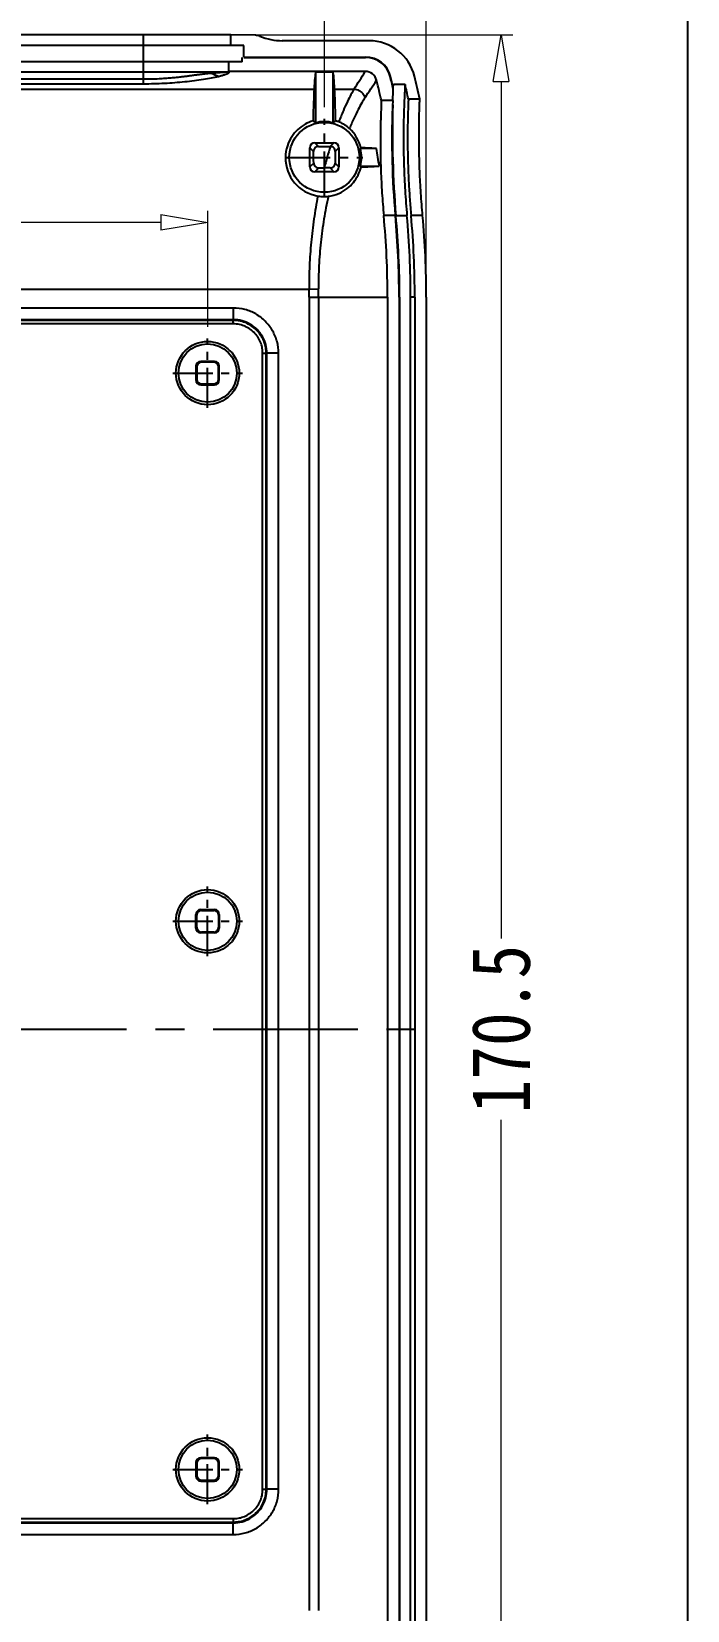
# Model space of a CAD drawing. Header units: millimetres. Extents: x 1786 to 4339, y -2795 to -1928.
# Drawn here: x 4282.8 to 4339, y -2714.4 to -2579 of the extents above; entities that cross this region are included whole.
import ezdxf

# ---------------------------------------------------------------- set-up
doc = ezdxf.new("R2010")
doc.units = ezdxf.units.MM
doc.linetypes.add('CENTER', pattern=[50.8, 31.75, -6.35, 6.35, -6.35])
doc.layers.add('06___PRT_ALL_SURFS', color=7, linetype='Continuous')
doc.layers.add('dim', color=3, linetype='Continuous', lineweight=9)
doc.styles.add('FFS', font='SIMFANG.TTF', dxfattribs={"width": 0.85})
doc.dimstyles.new('YanXiu', dxfattribs={"dimtxt": 2.5, "dimasz": 2.2, "dimexe": 1, "dimexo": 0.6, "dimgap": 0.66, "dimtad": 0, "dimzin": 9, "dimdsep": 46, "dimtxsty": 'FFS', "dimblk": 'CLOSEDBLANK', "dimcen": 0, "dimclrd": 256, "dimclre": 131, "dimclrt": 42, "dimazin": 2, "dimtfac": 1, "dimtofl": 0, "dimtmove": 0, "dimatfit": 3, "dimldrblk": 'CLOSEDBLANK', "dimfxl": 1, "dimlwd": 5, "dimlwe": 5, "dimarcsym": 0})

# ---------------------------------------------------------------- blocks, each defined once
blk = doc.blocks.new('_ClosedBlank')
at = {"color": 0, "linetype": 'ByBlock', "lineweight": -2}
for p, q in [((-1, 0.167), (0, 0)), ((-1, 0.167), (-1, -0.167)), ((0, 0), (-1, -0.167))]:
    blk.add_line(p, q, dxfattribs=at)
blk = doc.blocks.new('*D162')
at = {"layer": 'Defpoints', "color": 0}
for p in [(4438.18, -2593.16), (4378.18, -2603.1, 0), (4438.18, -2603.1, 0)]:
    blk.add_point(p, dxfattribs=at)
at = {"layer": 'dim', "color": 131, "lineweight": 5}
for p, q in [((4378.18, -2602.1), (4378.18, -2592.16)), ((4438.18, -2602.1), (4438.18, -2592.16))]:
    blk.add_line(p, q, dxfattribs=at)
at = {"layer": 'dim', "lineweight": 5}
for p, q in [((4382.18, -2593.16), (4404.66, -2593.16)), ((4434.18, -2593.16), (4411.69, -2593.16))]:
    blk.add_line(p, q, dxfattribs=at)
at = {"layer": 'dim', "lineweight": 5, "xscale": 4, "yscale": 4, "zscale": 4, "rotation": 180}
blk.add_blockref('_ClosedBlank', (4378.18, -2593.16), dxfattribs=at)
at = {"layer": 'dim', "lineweight": 5, "xscale": 4, "yscale": 4, "zscale": 4}
blk.add_blockref('_ClosedBlank', (4438.18, -2593.16), dxfattribs=at)
at = {"layer": 'dim', "color": 42, "insert": (4408.18, -2593.16), "char_height": 5, "attachment_point": 5, "style": 'FFS'}
blk.add_mtext('60', dxfattribs=at)
blk = doc.blocks.new('*D163')
at = {"layer": 'Defpoints', "color": 0}
for p in [(4448.18, -2571.93), (4368.18, -2584.28, 0), (4448.18, -2584.28, 0)]:
    blk.add_point(p, dxfattribs=at)
at = {"layer": 'dim', "color": 131, "lineweight": 5}
for p, q in [((4368.18, -2583.28), (4368.18, -2570.93)), ((4448.18, -2583.28), (4448.18, -2570.93))]:
    blk.add_line(p, q, dxfattribs=at)
at = {"layer": 'dim', "lineweight": 5}
for p, q in [((4372.18, -2571.93), (4404.66, -2571.93)), ((4444.18, -2571.93), (4411.69, -2571.93))]:
    blk.add_line(p, q, dxfattribs=at)
at = {"layer": 'dim', "lineweight": 5, "xscale": 4, "yscale": 4, "zscale": 4, "rotation": 180}
blk.add_blockref('_ClosedBlank', (4368.18, -2571.93), dxfattribs=at)
at = {"layer": 'dim', "lineweight": 5, "xscale": 4, "yscale": 4, "zscale": 4}
blk.add_blockref('_ClosedBlank', (4448.18, -2571.93), dxfattribs=at)
at = {"layer": 'dim', "color": 42, "insert": (4408.18, -2571.93), "char_height": 5, "attachment_point": 5, "style": 'FFS'}
blk.add_mtext('80', dxfattribs=at)
blk = doc.blocks.new('*D164')
at = {"layer": 'Defpoints', "color": 0}
for p in [(4456.9, -2565.43), (4359.45, -2599.58), (4456.9, -2599.58)]:
    blk.add_point(p, dxfattribs=at)
at = {"layer": 'dim', "color": 131, "lineweight": 5}
for p, q in [((4359.45, -2598.58), (4359.45, -2564.43)), ((4456.9, -2598.58), (4456.9, -2564.43))]:
    blk.add_line(p, q, dxfattribs=at)
at = {"layer": 'dim', "lineweight": 5}
for p, q in [((4363.45, -2565.43), (4400.34, -2565.43)), ((4452.9, -2565.43), (4416.01, -2565.43))]:
    blk.add_line(p, q, dxfattribs=at)
at = {"layer": 'dim', "lineweight": 5, "xscale": 4, "yscale": 4, "zscale": 4, "rotation": 180}
blk.add_blockref('_ClosedBlank', (4359.45, -2565.43), dxfattribs=at)
at = {"layer": 'dim', "lineweight": 5, "xscale": 4, "yscale": 4, "zscale": 4}
blk.add_blockref('_ClosedBlank', (4456.9, -2565.43), dxfattribs=at)
at = {"layer": 'dim', "color": 42, "insert": (4408.18, -2565.43), "char_height": 5, "attachment_point": 5, "style": 'FFS'}
blk.add_mtext('97.46', dxfattribs=at)
blk = doc.blocks.new('*D165')
at = {"layer": 'Defpoints', "color": 0}
for p in [(4440.18, -2577.08), (4452.01, -2747.58), (4463.32, -2747.58)]:
    blk.add_point(p, dxfattribs=at)
at = {"layer": 'dim', "color": 131, "lineweight": 5}
for p, q in [((4441.17, -2577.08), (4464.32, -2577.08)), ((4453.01, -2747.58), (4464.32, -2747.58))]:
    blk.add_line(p, q, dxfattribs=at)
at = {"layer": 'dim', "lineweight": 5}
for p, q in [((4463.32, -2581.08), (4463.32, -2654.55)), ((4463.32, -2743.58), (4463.32, -2670.11))]:
    blk.add_line(p, q, dxfattribs=at)
at = {"layer": 'dim', "lineweight": 5, "xscale": 4, "yscale": 4, "zscale": 4}
for p, rotation in [((4463.32, -2577.08), 90), ((4463.32, -2747.58), 270)]:
    blk.add_blockref('_ClosedBlank', p, dxfattribs=dict(at, rotation=rotation))
at = {"layer": 'dim', "color": 42, "insert": (4463.32, -2662.33), "char_height": 5, "attachment_point": 5, "rotation": 90, "style": 'FFS'}
blk.add_mtext('170.5', dxfattribs=at)
blk = doc.blocks.new('*u4')
at = {"layer": 'Defpoints', "color": 2}
blk.add_lwpolyline([(-135.77, 94.941), (135.77, 94.941), (135.77, -94.941), (-135.77, -94.941)], close=True, dxfattribs=at)
blk = doc.blocks.new('*u194')
at = {"color": 7, "linetype": 'Continuous'}
for p, q in [((33.1, 84.35, 0), (-33.1, 84.35, 0)), ((32, 85.25, 0), (-32, 85.25, 0)), ((24.5, 81.063, 0), (24.5, 85.25, 0)), ((32, 84.35, 0), (32, 85.25, 0)), ((34.104, 85.213, 0), (32, 85.25, 0)), ((33.1, 83.35, 0), (33.1, 84.35, 0)), ((43.838, 84.75, 0), (36.399, 84.75, 0)), ((32.95, 82.95, 0), (-32.95, 82.95, 0)), ((31.827, 82.11, 0), (31.827, 82.95, 0)), ((32.95, 82.95, 0), (32.95, 83.322, 0)), ((33.1, 83.35, 0), (43.533, 83.35, 0)), ((33.1, 83.322, 0), (43.533, 83.322, 0)), ((43.533, 83.35, 0), (43.533, 83.322, 0)), ((-31.749, 82.093, 0), (31.749, 82.093, 0)), ((-24.5, 81.468, 0), (24.5, 81.468, 0)), ((43.508, 82.11, 0), (31.827, 82.11, 0)), ((39.25, 82.046, 0), (39.25, 77.711, 0)), ((40.75, 82.046, 0), (39.25, 82.046, 0)), ((40.75, 77.711, 0), (40.75, 82.046, 0)), ((45.667, 81.684, 0), (45.64, 81.677, 0)), ((-39.123, 80.6, 0), (39.123, 80.6, 0)), ((-24.5, 81.063, 0), (24.5, 81.063, 0)), ((40.877, 80.6, 0), (42.549, 80.601, 0)), ((45.864, 79.621, 0), (45.894, 80.454, 0)), ((45.894, 80.454, 0), (45.899, 80.61, 0)), ((45.904, 80.713, 0), (45.914, 81, 0)), ((46.914, 81, 0), (45.914, 81, 0)), ((45.864, 79.621, 0), (44.888, 79.621, 0)), ((48.173, 79.75, 0), (47.2, 79.75, 0)), ((39.174, 76, 0), (40.826, 76, 0)), ((39.49, 75.684, 0), (39.174, 76, 0)), ((40.51, 75.684, 0), (40.826, 76, 0)), ((38.75, 73.924, 0), (38.75, 75.576, 0)), ((39.073, 75.253, 0), (38.75, 75.576, 0)), ((39.49, 75.684, 0), (40.51, 75.684, 0)), ((40.93, 75.256, 0), (41.25, 75.576, 0)), ((41.25, 75.576, 0), (41.25, 73.924, 0)), ((44.469, 75.5, 0), (43.085, 75.5, 0)), ((39.087, 74.261, 0), (38.75, 73.924, 0)), ((39.516, 73.842, 0), (39.174, 73.5, 0)), ((40.826, 73.5, 0), (39.174, 73.5, 0)), ((39.516, 73.842, 0), (39.991, 73.842, 0)), ((40.486, 73.84, 0), (40.826, 73.5, 0)), ((40.92, 74.254, 0), (41.25, 73.924, 0)), ((43.085, 74, 0), (44.71, 74, 0)), ((46.082, 69.75, 0), (45.09, 69.75, 0)), ((46.126, 69.75, 0), (47.077, 69.75, 0)), ((48.418, 69.75, 0), (47.432, 69.75, 0)), ((-38.696, 63.461, 0), (38.696, 63.46, 0)), ((38.696, 63.461, 0), (39.498, 63.47, 0)), ((38.7, 62.75, 0), (38.7, -49.844, 0)), ((38.7, 62.75, 0), (45.415, 62.75, 0)), ((39.501, 62.75, 0), (39.501, -49.843, 0)), ((45.415, 62.75, 0), (45.415, -63.25, 0)), ((46.403, 62.75, 0), (46.403, -63.25, 0)), ((46.403, 62.75, 0), (46.447, 62.75, 0)), ((46.447, 62.75, 0), (46.447, -63.25, 0)), ((47.394, -63.25, 0), (47.394, 62.75, 0)), ((47.748, 62.75, 0), (47.394, 62.75, 0)), ((47.748, 62.75, 0), (47.748, -63.25, 0)), ((48.73, 62.75, 0), (48.73, -63.25, 0)), ((32.2, 61.83, 0), (-32.2, 61.83, 0)), ((32.2, 61.83, 0), (32.2, 60.831, 0)), ((32.2, 60.831, 0), (-32.2, 60.831, 0)), ((32.2, 60.765, 0), (-32.2, 60.765, 0)), ((32.2, 60.465, 0), (-32.2, 60.465, 0)), ((32.2, 60.831, 0), (32.2, 60.765, 0)), ((32.2, 60.465, 0), (32.2, 60.765, 0)), ((29.411, 57.25, 0), (29.481, 57.18, 0)), ((30.519, 57.18, 0), (29.481, 57.18, 0)), ((30.589, 57.25, 0), (30.519, 57.18, 0)), ((34.715, -39.45, 0), (34.715, 57.95, 0)), ((34.715, 57.95, 0), (35.015, 57.95, 0)), ((35.015, -39.45, 0), (35.015, 57.95, 0)), ((35.081, 57.95, 0), (35.015, 57.95, 0)), ((35.081, -39.45, 0), (35.081, 57.95, 0)), ((36.08, 57.95, 0), (35.081, 57.95, 0)), ((36.08, -39.45, 0), (36.08, 57.95, 0)), ((29, 56.839, 0), (29.07, 56.769, 0)), ((29, 55.661, 0), (29.07, 55.731, 0)), ((29.07, 56.769, 0), (29.07, 55.731, 0)), ((31, 56.839, 0), (30.93, 56.769, 0)), ((30.93, 55.731, 0), (30.93, 56.769, 0)), ((31, 55.661, 0), (30.93, 55.731, 0)), ((29.411, 55.25, 0), (29.481, 55.32, 0)), ((29.481, 55.32, 0), (30.519, 55.32, 0)), ((30.589, 55.25, 0), (30.519, 55.32, 0)), ((29, 9.839, 0), (29.07, 9.769, 0)), ((29.07, 8.731, 0), (29.07, 9.769, 0)), ((29.411, 10.25, 0), (29.481, 10.18, 0)), ((29.481, 10.18, 0), (30.519, 10.18, 0)), ((30.589, 10.25, 0), (30.519, 10.18, 0)), ((31, 9.839, 0), (30.93, 9.769, 0)), ((30.93, 9.769, 0), (30.93, 8.731, 0)), ((29, 8.661, 0), (29.07, 8.731, 0)), ((29.411, 8.25, 0), (29.481, 8.32, 0)), ((30.519, 8.32, 0), (29.481, 8.32, 0)), ((30.589, 8.25, 0), (30.519, 8.32, 0)), ((31, 8.661, 0), (30.93, 8.731, 0)), ((29, -37.161, 0), (29.07, -37.231, 0)), ((29.07, -37.231, 0), (29.07, -38.269, 0)), ((29.411, -36.75, 0), (29.481, -36.82, 0)), ((30.519, -36.82, 0), (29.481, -36.82, 0)), ((30.589, -36.75, 0), (30.519, -36.82, 0)), ((31, -37.161, 0), (30.93, -37.231, 0)), ((30.93, -38.269, 0), (30.93, -37.231, 0)), ((29, -38.339, 0), (29.07, -38.269, 0)), ((29.411, -38.75, 0), (29.481, -38.68, 0)), ((29.481, -38.68, 0), (30.519, -38.68, 0)), ((30.589, -38.75, 0), (30.519, -38.68, 0)), ((31, -38.339, 0), (30.93, -38.269, 0)), ((34.715, -39.45, 0), (35.015, -39.45, 0)), ((35.081, -39.45, 0), (35.015, -39.45, 0)), ((36.08, -39.45, 0), (35.081, -39.45, 0)), ((-32.2, -41.965, 0), (32.2, -41.965, 0)), ((32.2, -41.965, 0), (32.2, -42.265, 0)), ((-32.2, -42.265, 0), (32.2, -42.265, 0)), ((-32.2, -42.331, 0), (32.2, -42.331, 0)), ((32.2, -42.331, 0), (32.2, -42.265, 0)), ((32.2, -43.33, 0), (32.2, -42.331, 0)), ((-32.2, -43.33, 0), (32.2, -43.33, 0))]:
    blk.add_line(p, q, dxfattribs=at)
at = {"color": 1, "linetype": 'CENTER', "ltscale": 0.12}
for p, q in [((40, 71.45), (40, 78.05)), ((36.7, 74.75), (43.3, 74.75))]:
    blk.add_line(p, q, dxfattribs=at)
at = {"color": 1, "linetype": 'CENTER', "ltscale": 0.108385}
for p, q in [((30, 53.269), (30, 59.231)), ((27.019, 56.25), (32.981, 56.25)), ((30, 6.269), (30, 12.231)), ((27.019, 9.25), (32.981, 9.25)), ((30, -40.731), (30, -34.769)), ((27.019, -37.75), (32.981, -37.75))]:
    blk.add_line(p, q, dxfattribs=at)
at = {"color": 1, "linetype": 'CENTER', "ltscale": 0.389839}
blk.add_line((-48.73, 0), (48.73, 0), dxfattribs=at)
at = {"color": 7, "linetype": 'Continuous'}
for centre, radius in [((40, 74.75, 0), 3), ((30, 56.25, 0), 2.71), ((30, 9.25, 0), 2.71), ((30, -37.75, 0), 2.71)]:
    blk.add_circle(centre, radius, dxfattribs=at)
for centre, radius, start, end in [((34.087, 84.213, 0), 1, 67.33302, 89), ((36.399, 89.75, 0), 5, 247.33253, 269.99891), ((43.838, 80.75, 0), 4, 13.70024, 90), ((43.533, 81.15, 0), 2.2, 14.04855, 89.99997), ((43.531, 81.148, 0), 2.174, 14.09045, 89.95816), ((32.744, 86.518, 0), 5.15, 241.8624, 249.42929), ((26.194, 106.962, 0), 25.482, 282.59003, 282.77118), ((-637.658, 513.858, 0), 806.469, 327.5049, 327.631978), ((-589.249, 502.375, 0), 760.833, 326.267071, 326.401588), ((43.508, 81.112, 0), 0.999, 14.00934, 90.00239), ((-30, 62.75, 0), 76.765, 12.69543, 14.02487), ((-29.999, 62.75, 0), 77.971, 13.24123, 14.04855), ((-30, 62.75, 0), 78, 13.31408, 14.04855), ((-30, 62.75, 0), 80, 12.2689, 13.70023), ((38.31, 80.986, 0), 7.598, 357.1573, 357.93415), ((-30, 62.75, 0), 79.05, 12.41868, 13.34809), ((117.809, 76.259, 0), 72.023, 177.80387, 185.18532), ((135.864, 77.046, 0), 90.035, 178.60139, 184.64826), ((135.472, 75.58, 0), 89.699, 177.41803, 177.80256), ((32.852, 69.487, 0), 10.42, 52.11731, 53.63168), ((40, 74.75, 0), 3.054, 75.78444, 104.21556), ((47.221, 69.39, 0), 10.541, 126.37703, 127.87398), ((40.002, 74.679, 0), 3.341, 68.33266, 73.15994), ((39.879, 74.732, 0), 3.365, 14.39457, 47.56418), ((39.993, 74.708, 0), 3.324, 179.27398, 260.4625), ((79.141, 63.723, 0), 40.437, 162.79498, 165.50774), ((296.186, 72.215, 0), 255.273, 179.31747, 179.54247), ((34.89, 81.941, 0), 10.423, 321.8337, 322.3144), ((40, 74.75, 0), 3.175, 346.33445, 13.66555), ((-30, 62.75, 0), 75.553, 8.56335, 9.71553), ((39.993, 24.291, 0), 49.551, 89.43026, 90.00292), ((34.837, 67.518, 0), 10.49, 37.61014, 38.16483), ((-30, 62.75, 0), 75.415, 0, 5.32583), ((-30, 62.75, 0), 76.403, 0, 5.25676), ((-30, 62.75, 0), 76.447, 0, 5.25375), ((-30, 62.75, 0), 77.394, 0, 5.18926), ((-30, 62.75, 0), 77.748, 0, 5.1656), ((-30, 62.75, 0), 78.73, 0, 5.101), ((-30, 62.75, 0), 68.7, 0, 0.59253), ((-30, 62.75, 0), 69.501, 0, 0.59324)]:
    blk.add_arc(centre, radius, start, end, dxfattribs=at)
for centre, major_axis, ratio, start_param, end_param in [((39.295, 49.75, 0), (0, 32.4), 0.0174551, 0.0803333, 0.3105218), ((40.705, 49.75, 0), (0, 32.4), 0.0174551, -0.3105218, -0.0803333), ((39.219, 63.461, 0), (0, 18), 0.0174551, 0.3105218, 0.6420646), ((40.781, 63.461, 0), (0, 18), 0.0174551, -0.6420646, -0.3105218), ((39.174, 75.576, 0), (0.3, -0.3), 0.9996955, 2.3563468, 3.9268385), ((40.826, 75.576, 0), (0.3, 0.3), 0.9996955, -0.7852459, 0.7852459), ((38.836, 63.461, 0), (0, 18), 0.0174551, -0.9273152, -0.8564932), ((39.174, 73.924, 0), (0.3, 0.3), 0.9996955, 2.3563468, 3.9268385), ((40.826, 73.924, 0), (0.3, -0.3), 0.9996955, -0.7852459, 0.7852459), ((29.481, 56.769, 0), (-0.291, 0.291), 0.9996955, -0.7852459, 0.7852459), ((30.519, 56.769, 0), (0.291, 0.291), 0.9996955, -0.7852459, 0.7852459), ((29.481, 55.731, 0), (0.291, 0.291), 0.9996955, -3.9268385, -2.3563468), ((30.519, 55.731, 0), (-0.291, 0.291), 0.9996955, -3.9268385, -2.3563468), ((29.481, 9.769, 0), (-0.291, 0.291), 0.9996955, -0.7852459, 0.7852459), ((30.519, 9.769, 0), (0.291, 0.291), 0.9996955, -0.7852459, 0.7852459), ((29.481, 8.731, 0), (-0.291, -0.291), 0.9996955, -0.7852459, 0.7852459), ((30.519, 8.731, 0), (0.291, -0.291), 0.9996955, -0.7852459, 0.7852459), ((29.481, -37.231, 0), (0.291, -0.291), 0.9996955, 2.3563468, 3.9268385), ((30.519, -37.231, 0), (0.291, 0.291), 0.9996955, -0.7852459, 0.7852459), ((29.481, -38.269, 0), (0.291, 0.291), 0.9996955, 2.3563468, 3.9268385), ((30.519, -38.269, 0), (0.291, -0.291), 0.9996955, -0.7852459, 0.7852459)]:
    blk.add_ellipse(centre, major_axis=major_axis, ratio=ratio, start_param=start_param, end_param=end_param, dxfattribs=at)
for points, start_tangent, end_tangent in [([(24.5, 81.468, 0), (25.206, 81.477, 0), (25.835, 81.501, 0), (26.394, 81.535, 0), (26.888, 81.575, 0), (27.326, 81.618, 0), (27.708, 81.66, 0), (28.051, 81.702, 0), (28.383, 81.745, 0), (28.715, 81.789, 0), (29.038, 81.832, 0), (29.353, 81.873, 0), (29.667, 81.911, 0), (29.986, 81.946, 0), (30.315, 81.976, 0)], (1, 0.000003), (0.9965292, 0.0832437)), ([(24.5, 81.063, 0), (25.409, 81.075, 0), (26.308, 81.11, 0), (27.189, 81.166, 0), (28.043, 81.243, 0), (28.862, 81.337, 0), (29.633, 81.445, 0), (30.341, 81.566, 0), (30.927, 81.694, 0)], (1, 0.0000014), (0.9681753, 0.2502729)), ([(30.315, 81.976, 0), (30.506, 81.992, 0), (30.673, 82.006, 0), (30.82, 82.018, 0), (30.948, 82.028, 0), (31.061, 82.038, 0), (31.159, 82.045, 0), (31.244, 82.052, 0), (31.318, 82.058, 0), (31.382, 82.063, 0), (31.438, 82.067, 0), (31.485, 82.071, 0), (31.527, 82.074, 0), (31.563, 82.077, 0), (31.594, 82.079, 0), (31.621, 82.082, 0), (31.645, 82.083, 0), (31.667, 82.085, 0), (31.685, 82.087, 0), (31.701, 82.088, 0), (31.727, 82.09, 0), (31.751, 82.093, 0)], (0.996533, 0.0831989), (0.9916265, 0.1291386)), ([(30.927, 81.694, 0), (31.102, 81.74, 0), (31.243, 81.78, 0), (31.362, 81.816, 0), (31.461, 81.848, 0), (31.543, 81.876, 0), (31.611, 81.901, 0), (31.667, 81.923, 0), (31.713, 81.943, 0), (31.75, 81.961, 0), (31.78, 81.977, 0), (31.803, 81.99, 0), (31.821, 82.003, 0), (31.834, 82.014, 0), (31.85, 82.032, 0), (31.853, 82.047, 0), (31.844, 82.063, 0), (31.831, 82.072, 0), (31.812, 82.08, 0), (31.79, 82.086, 0), (31.764, 82.091, 0), (31.749, 82.093, 0)], (0.9681442, 0.2503933), (-0.9912935, 0.1316708)), ([(42.549, 80.601, 0), (42.279, 80.133, 0), (41.974, 79.529, 0), (41.628, 78.76, 0), (41.235, 77.784, 0)], (-0.5273656, -0.8496385), (-0.3559451, -0.9345069)), ([(42.548, 80.6, 0), (42.953, 80.491, 0), (43.286, 80.231, 0), (43.487, 79.867, 0)], (0.9981231, -0.0612396), (0.2927343, -0.9561938)), ([(46.914, 81, 0), (46.902, 80.779, 0), (46.868, 80.125, 0), (46.824, 79.062, 0), (46.787, 77.643, 0), (46.779, 75.929, 0), (46.816, 73.993, 0), (46.914, 71.906, 0), (47.077, 69.75, 0)], (-0.057, -0.9983742), (0.0904458, -0.9959014)), ([(43.487, 79.867, 0), (43.212, 79.425, 0), (42.901, 78.855, 0), (42.549, 78.13, 0), (42.15, 77.216, 0)], (-0.5552813, -0.8316626), (-0.3821903, -0.9240837)), ([(44.888, 79.621, 0), (44.864, 79.088, 0), (44.83, 78.166, 0), (44.803, 76.9, 0), (44.801, 75.356, 0), (44.842, 73.598, 0), (44.936, 71.706, 0), (45.09, 69.75, 0)], (-0.0494702, -0.9987756), (0.0928194, -0.995683)), ([(47.2, 79.75, 0), (47.196, 79.648, 0), (47.185, 79.345, 0), (47.168, 78.846, 0), (47.15, 78.162, 0), (47.135, 77.306, 0), (47.131, 76.297, 0), (47.142, 75.152, 0), (47.174, 73.9, 0), (47.232, 72.562, 0), (47.318, 71.169, 0), (47.432, 69.75, 0)], (-0.0399481, -0.9992018), (0.0900346, -0.9959386)), ([(48.418, 69.75, 0), (48.27, 71.687, 0), (48.173, 73.56, 0), (48.124, 75.287, 0), (48.113, 76.802, 0), (48.125, 78.047, 0), (48.147, 78.986, 0), (48.166, 79.565, 0), (48.173, 79.75, 0)], (-0.0889117, 0.9960395), (0.0369288, 0.9993179)), ([(39.03, 77.877, 0), (38.346, 77.583, 0), (37.732, 77.133, 0), (37.214, 76.522, 0), (36.832, 75.729, 0), (36.67, 74.75, 0)], (-0.9571158, -0.2897057), (-0.014053, -0.9999013)), ([(42.15, 77.216, 0), (41.978, 77.36, 0), (41.756, 77.517, 0), (41.502, 77.663, 0), (41.235, 77.784, 0)], (-0.7384476, 0.6743108), (-0.9293393, 0.3692268)), ([(39.49, 75.684, 0), (39.359, 75.663, 0), (39.242, 75.601, 0), (39.152, 75.509, 0), (39.093, 75.39, 0), (39.073, 75.253, 0)], (-1, 0), (0.0151325, -0.9998855)), ([(40.93, 75.256, 0), (40.9, 75.42, 0), (40.808, 75.559, 0), (40.671, 75.652, 0), (40.51, 75.684, 0)], (0.0118774, 0.9999295), (-1, 0)), ([(44.469, 75.5, 0), (44.076, 75.523, 0), (43.632, 75.546, 0), (43.138, 75.569, 0)], (-0.9979783, 0.0635559), (-0.9990575, 0.0434056)), ([(39.087, 74.261, 0), (39.124, 74.094, 0), (39.222, 73.959, 0), (39.361, 73.871, 0), (39.516, 73.842, 0)], (0.0130896, -0.9999143), (1, 0)), ([(40.343, 71.409, 0), (41.242, 71.658, 0), (41.944, 72.073, 0), (42.484, 72.596, 0), (42.883, 73.208, 0), (43.147, 73.92, 0)], (0.9916522, 0.1289413), (0.2394251, 0.9709148)), ([(40.486, 73.84, 0), (40.623, 73.86, 0), (40.74, 73.917, 0), (40.831, 74.001, 0), (40.895, 74.115, 0), (40.92, 74.254, 0)], (0.9999485, -0.0101522), (0.0079159, 0.9999687)), ([(43.147, 73.92, 0), (43.736, 73.946, 0), (44.258, 73.973, 0), (44.71, 74, 0)], (0.9991237, 0.0418553), (0.9978793, 0.0650914)), ([(39.443, 71.429, 0), (39.107, 69.466, 0), (38.866, 67.466, 0), (38.729, 65.455, 0), (38.696, 63.46, 0)], (-0.192428, -0.9813111), (0.0096808, -0.9999531)), ([(39.443, 71.429, 0), (39.702, 71.396, 0), (39.943, 71.385, 0), (40.158, 71.391, 0), (40.343, 71.409, 0)], (0.9859627, -0.1669657), (0.9916522, 0.1289413)), ([(40.343, 71.409, 0), (39.965, 69.455, 0), (39.693, 67.464, 0), (39.536, 65.459, 0), (39.498, 63.47, 0)], (-0.2167132, -0.9762353), (0.010268, -0.9999473)), ([(46.082, 69.75, 0), (46.097, 69.747, 0), (46.111, 69.748, 0), (46.126, 69.75, 0)], (0.9937445, 0.1116773), (0.9959237, 0.0902001)), ([(36.08, 57.95, 0), (35.949, 58.959, 0), (35.569, 59.876, 0), (34.938, 60.692, 0), (34.118, 61.323, 0), (33.2, 61.701, 0), (32.2, 61.83, 0)], (-0.0003281, 0.9999999), (-0.9999999, 0.0004792)), ([(35.081, 57.95, 0), (34.983, 58.705, 0), (34.703, 59.378, 0), (34.232, 59.986, 0), (33.621, 60.457, 0), (32.948, 60.735, 0), (32.2, 60.831, 0)], (-0.0001225, 1), (-1, 0.0001261)), ([(35.015, 57.95, 0), (34.98, 58.405, 0), (34.856, 58.893, 0), (34.617, 59.392, 0), (34.258, 59.863, 0), (33.823, 60.247, 0), (33.358, 60.518, 0), (32.806, 60.701, 0), (32.2, 60.765, 0)], (0.0000193, 1), (-1, 0.000125)), ([(34.715, 57.95, 0), (34.684, 58.358, 0), (34.573, 58.792, 0), (34.361, 59.236, 0), (34.039, 59.659, 0), (33.647, 60.004, 0), (33.232, 60.246, 0), (32.741, 60.409, 0), (32.2, 60.465, 0)], (0.0000438, 1), (-1, 0.0002567)), ([(32.2, -43.33, 0), (33.209, -43.199, 0), (34.126, -42.819, 0), (34.942, -42.188, 0), (35.573, -41.368, 0), (35.951, -40.45, 0), (36.08, -39.45, 0)], (0.9999999, 0.0003281), (0.0004792, 0.9999999)), ([(32.2, -41.965, 0), (32.608, -41.934, 0), (33.042, -41.823, 0), (33.486, -41.611, 0), (33.909, -41.289, 0), (34.254, -40.897, 0), (34.496, -40.482, 0), (34.659, -39.991, 0), (34.715, -39.45, 0)], (1, -0.0000438), (0.0002567, 1)), ([(32.2, -42.265, 0), (32.655, -42.23, 0), (33.143, -42.106, 0), (33.642, -41.867, 0), (34.113, -41.508, 0), (34.497, -41.073, 0), (34.768, -40.608, 0), (34.951, -40.056, 0), (35.015, -39.45, 0)], (1, -0.0000193), (0.000125, 1)), ([(32.2, -42.331, 0), (32.955, -42.233, 0), (33.628, -41.953, 0), (34.236, -41.482, 0), (34.707, -40.871, 0), (34.985, -40.198, 0), (35.081, -39.45, 0)], (1, 0.0001225), (0.0001261, 1))]:
    blk.add_spline(points, degree=3, dxfattribs=dict(at, start_tangent=start_tangent, end_tangent=end_tangent))
at = {"layer": '06___PRT_ALL_SURFS', "color": 7, "linetype": 'Continuous'}
for p, q in [((43.838, 84.75, 0), (36.399, 84.75, 0)), ((30.589, 57.25, 0), (29.411, 57.25, 0)), ((29, 56.839, 0), (29, 55.661, 0)), ((31, 55.661, 0), (31, 56.839, 0)), ((29.411, 55.25, 0), (30.589, 55.25, 0)), ((29, 8.661, 0), (29, 9.839, 0)), ((29.411, 10.25, 0), (30.589, 10.25, 0)), ((31, 9.839, 0), (31, 8.661, 0)), ((30.589, 8.25, 0), (29.411, 8.25, 0)), ((29, -37.161, 0), (29, -38.339, 0)), ((30.589, -36.75, 0), (29.411, -36.75, 0)), ((31, -38.339, 0), (31, -37.161, 0)), ((29.411, -38.75, 0), (30.589, -38.75, 0))]:
    blk.add_line(p, q, dxfattribs=at)
for centre in [(30, 56.25, 0), (30, 9.25, 0), (30, -37.75, 0)]:
    blk.add_circle(centre, 2.5, dxfattribs=at)
for centre, major_axis, start_param, end_param in [((29.412, 56.838, 0), (-0.291, 0.291), -0.7852459, 0.7852459), ((30.588, 56.838, 0), (0.291, 0.291), -0.7852459, 0.7852459), ((29.412, 55.662, 0), (0.291, 0.291), -3.9268385, -2.3563468), ((30.588, 55.662, 0), (-0.291, 0.291), -3.9268385, -2.3563468), ((29.412, 9.838, 0), (0.291, -0.291), 2.3563468, 3.9268385), ((30.588, 9.838, 0), (-0.291, -0.291), 2.3563468, 3.9268385), ((29.412, 8.662, 0), (0.291, 0.291), 2.3563468, 3.9268385), ((30.588, 8.662, 0), (-0.291, 0.291), 2.3563468, 3.9268385), ((29.412, -37.162, 0), (0.291, -0.291), 2.3563468, 3.9268385), ((30.588, -37.162, 0), (0.291, 0.291), -0.7852459, 0.7852459), ((29.412, -38.338, 0), (0.291, 0.291), 2.3563468, 3.9268385), ((30.588, -38.338, 0), (0.291, -0.291), -0.7852459, 0.7852459)]:
    blk.add_ellipse(centre, major_axis=major_axis, ratio=0.9996955, start_param=start_param, end_param=end_param, dxfattribs=at)
at = {"layer": 'dim'}
for base, p1, p2, picture, middle in [((48.73, 96.899, 0), (-48.73, 62.75, 0), (48.73, 62.75, 0), '*D164', (0, 96.899, 0)), ((40, 90.399, 0), (-40, 78.05), (40, 78.05), '*D163', (0, 90.399, 0)), ((30, 69.173, 0), (-30, 59.231), (30, 59.231), '*D162', (0, 69.173, 0))]:
    dim = blk.add_linear_dim(base=base, p1=p1, p2=p2, dimstyle='YanXiu', override={"dimtxt": 5, "dimasz": 4, "dimexe": 0.9995, "dimexo": 0.9995, "dimgap": 0.9995, "dimzin": 8}, dxfattribs=at)
    dim.commit()
    dim.dimension.update_dxf_attribs({"geometry": picture, "text_midpoint": middle, "insert": (-4408.175, 2662.329)})
dim = blk.add_linear_dim(base=(55.145, -85.25, 0), p1=(32, 85.25, 0), p2=(43.838, -85.25, 0), angle=90, dimstyle='YanXiu', override={"dimtxt": 5, "dimasz": 4, "dimexe": 0.9995, "dimexo": 0.9995, "dimgap": 0.9995}, dxfattribs=at)
dim.commit()
dim.dimension.update_dxf_attribs({"geometry": '*D165', "text_midpoint": (55.145, 0, 0), "insert": (-4408.175, 2662.329)})
blk = doc.blocks.new('*u211')
blk.add_blockref('*u194', (161.06, 130.653))
at = {"layer": 'Defpoints', "xscale": 1.710000000000036, "yscale": 1.710000000000036, "zscale": 1.71}
blk.add_blockref('*u4', (0, 162.35), dxfattribs=at)

msp = doc.modelspace()

# ---------------------------------------------------------------- block references
msp.add_blockref('*u211', (4106.85, -2795.17))

doc.saveas('drawing.dxf')
